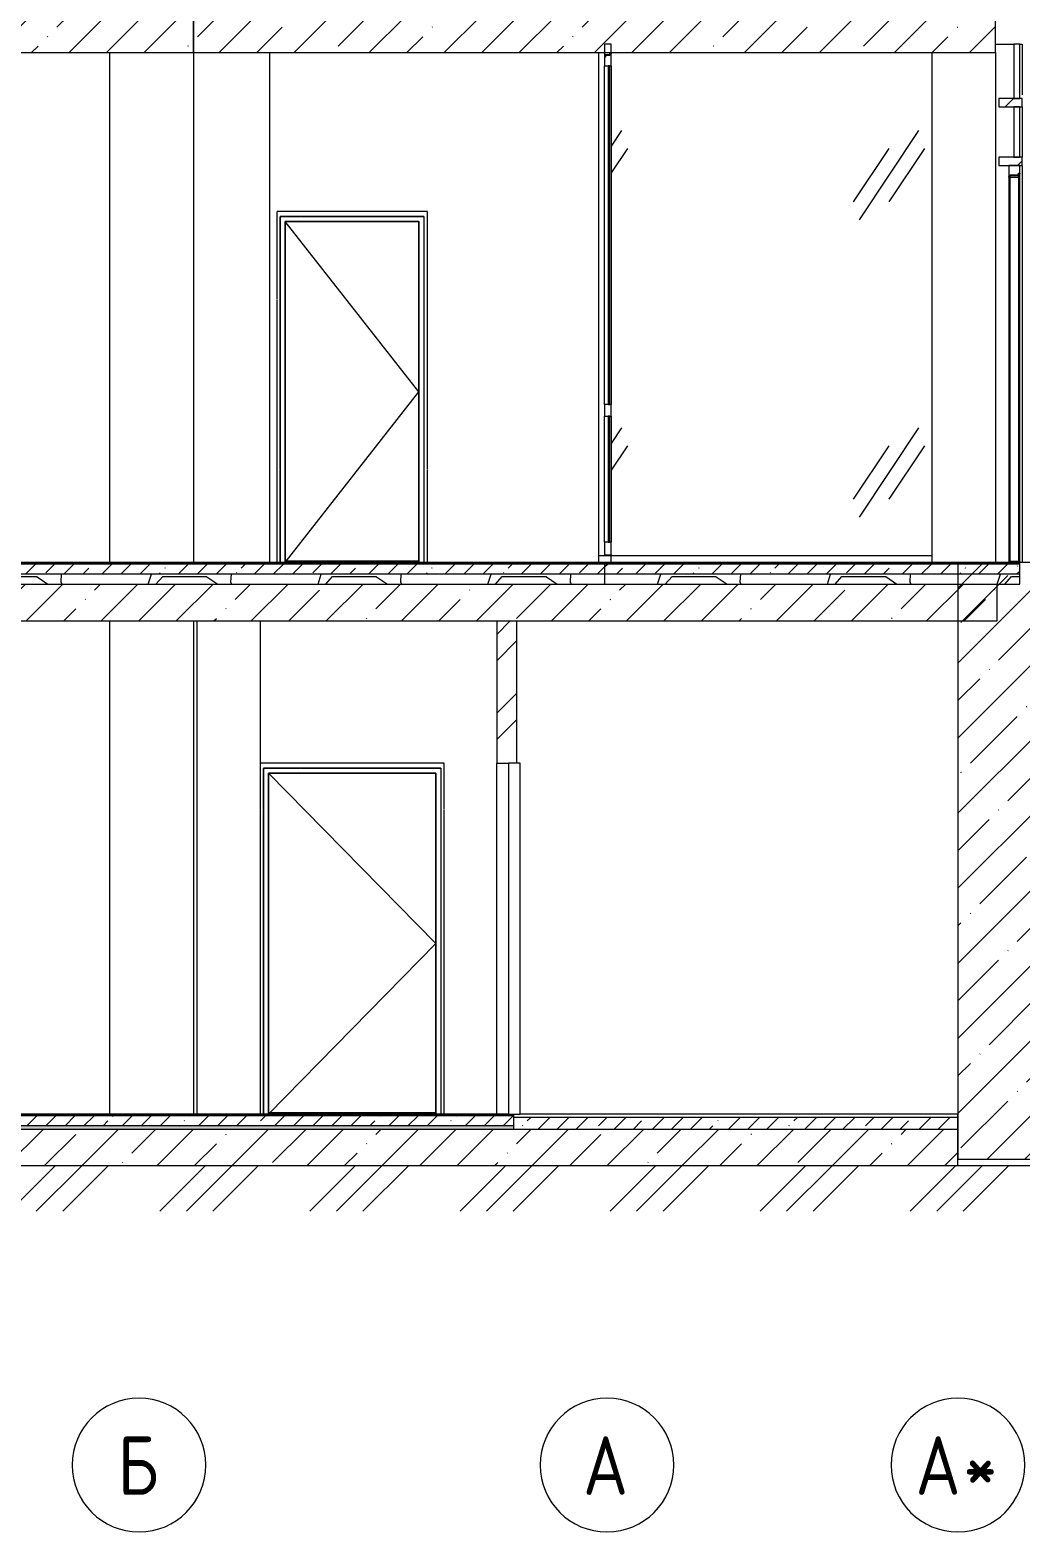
# Model space of a CAD drawing. Header units: millimetres. Extents: x -515342 to 330399, y -224905 to 507333.
# Drawn here: x 257907 to 263837, y 82231 to 91216 of the extents above; entities that cross this region are included whole.
import ezdxf

# ---------------------------------------------------------------- set-up
doc = ezdxf.new("R2010")
doc.units = ezdxf.units.MM
doc.linetypes.add('ASVP_Невидимые', pattern=[5, 3, -2])
doc.layers.get('0').update_dxf_attribs({"lineweight": 0})
for name, color, linetype, lineweight in [('Витраж', 7, 'Continuous', 0), ('Двери', 7, 'Continuous', 0), ('Двери открывание', 7, 'Continuous', 0), ('Линии', 7, 'Continuous', 0), ('Несущие колонны', 7, 'Continuous', 0), ('Оси', 7, 'Continuous', 0), ('Панели витража', 7, 'Continuous', 0), ('Перекрытие', 7, 'Continuous', 0), ('Стены внутренние', 7, 'Continuous', 0), ('Стены несущие', 7, 'Continuous', 0), ('Стены перегородки', 7, 'Continuous', 0), ('Узлы', 7, 'Continuous', 0)]:
    doc.layers.add(name, color=color, linetype=linetype, lineweight=lineweight)
doc.styles.add('GOST Common', font='', dxfattribs={"width": 0.9, "height": 350})
doc.styles.get('GOST Common').set_extended_font_data('GOST Common')
pattern_1 = [(45, (-6322.59, 7579.1), (-106.066, 106.066), [])]
pattern_2 = [(45, (255037.12, 95610.5), (-224.5064, 224.5064), []), (45, (255261.63, 95610.5), (-224.5064, 224.5064), [396.875, -79.375, 3.353, -76.022])]
pattern_3 = [(45, (255037.12, 95610.5), (-114.0493, 114.0493), []), (45, (255151.17, 95610.5), (-114.0493, 114.0493), [201.613, -40.323, 3.353, -36.97])]
pattern_4 = [(228.013, (255768.645, 96626.49), (-8127.9666, -9144.0297), [136.69, -13532.193]), (184.97, (255677.205, 96524.893), (12191.99547, 1016.05502), [234.562, -23221.62]), (132.51, (255443.525, 96504.57), (10159.9124, -11176.07977), [165.393, -16373.89]), (267.274, (255047.285, 96250.573), (1015.88953, 20320.00577), [213.602, -21146.575]), (292.834, (255037.125, 96037.213), (-5080.07417, 12191.97012), [209.453, -20735.923]), (357.274, (255118.405, 95844.173), (-20320.00577, 1015.88953), [213.602, -21146.575]), (37.694, (255331.765, 95834.013), (-13208.04272, -10159.94461), [282.477, -27965.247]), (72.255, (255555.285, 96006.733), (7112.12749, 22351.9589), [266.688, -26402.102]), (121.43, (255636.565, 96260.733), (-8128.10005, 13207.93827), [214.325, -21218.218]), (175.236, (255524.805, 96443.61), (11175.99406, -1016.0697), [244.685, -11989.575]), (222.397, (255280.965, 96463.933), (-12192.08559, -11175.90729), [316.43, -31326.71]), (138.814, (256053.12, 96240.41), (-7111.9922, 6096.0098), [108, -10692.226]), (171.469, (255971.845, 96311.533), (13207.99153, -2032.05404), [205.473, -20341.855]), (225, (255768.64, 96342), (1e-13, -1016), [143.684, -1293.16]), (203.199, (255697.52, 96463.93), (5079.9856, 2032.0367), [77.377, -7660.25]), (291.801, (255626.4, 96433.45), (-1015.9787, 3048.0072), [109.426, -5361.9]), (30.964, (255667.04, 96331.85), (3047.9913, 2032.0134), [177.73, -5746.52]), (161.565, (255819.44, 96423.3), (2031.999, -1016.002), [128.515, -3084.36]), (16.39, (255037.125, 96433.453), (10159.97517, 3048.0812), [180.035, -17823.53]), (70.346, (255209.845, 96484.25), (-4064.0339, -11175.98797), [151.04, -14952.887]), (293.199, (255819.44, 96626.49), (-2032.0367, 5079.9856), [154.75, -7582.873]), (343.61, (255880.405, 96484.253), (-10159.97517, 3048.0812), [180.035, -17823.53]), (339.444, (255037.12, 95803.53), (-5080.0015, 2031.9962), [173.614, -8507.094]), (294.775, (255199.685, 95742.57), (-5079.9732, 11176.0126), [145.47, -14401.437]), (66.801, (255829.6, 95610.49), (2032.0367, 5079.9856), [154.75, -7582.873]), (17.354, (255890.565, 95752.73), (-13208.0015, -4063.99474), [170.313, -16860.95]), (69.444, (255331.76, 95610.49), (-2031.9962, -5080.0015), [86.807, -8593.9]), (101.31, (255768.64, 95610.5), (-1016.005, 4063.999), [51.806, -5128.8]), (165.964, (255758.48, 95661.3), (3048.0036, -1015.9877), [209.45, -3979.62]), (186.009, (255555.285, 95712.093), (10159.99987, 1015.9998), [194.107, -19216.546]), (303.69, (255667.04, 96240.4), (-1015.9976, 2032.002), [146.53, -3516.71]), (353.157, (255748.325, 96118.493), (17271.99206, -2032.06884), [255.823, -25326.404]), (60.945, (256002.32, 96088.01), (-4064.0497, -7111.97225), [104.603, -10355.757]), (90, (256053.1, 96179.5), (-1016, 1016), [60.96, -955.04]), (120.256, (255534.965, 95742.57), (4063.9449, -7112.03103), [141.147, -13973.576]), (48.013, (255463.845, 95864.49), (8127.9666, 9144.0297), [273.377, -13395.505]), (0, (255646.7, 96067.7), (1016, 1016), [264.16, -751.84]), (325.305, (255910.885, 96067.69), (-10160.01873, 7111.97318), [160.644, -15903.726]), (254.055, (256042.96, 95976.25), (-1015.9713, -4064.0072), [147.93, -7248.66]), (207.646, (256002.325, 95834.013), (-19303.99578, -10160.00796), [240.858, -23844.986]), (175.426, (255788.965, 95722.253), (-13207.99929, 1016.01778), [254.812, -25226.34])]

# ---------------------------------------------------------------- blocks, each defined once
blk = doc.blocks.new('ПанелиВитражаТП50300_Дверь_Алюминиевая__ТПТ65__2 полотна - АР_Дверь_ТП50300_Средник_РучкаПрямая_Пр-10100167-О_АР_П_Разрез 2-2')
at = {"layer": 'Двери', "color": 253, "lineweight": 18, "true_color": 0xaaaaaa}
for p, q in [((2470.1, 2375), (2405.1, 2375)), ((2405.1, 2375), (2405.1, 2309)), ((2470.1, 2329), (2470.1, 2375)), ((2405.1, 2309), (2413.1, 2309)), ((2413.1, 2304), (2405.1, 2304)), ((2405.1, 2304), (2405.1, 5)), ((2413.1, 2309), (2413.1, 2319)), ((2413.1, 2319), (2462.1, 2319)), ((2413.1, 5), (2413.1, 2304)), ((2462.1, 2319), (2462.1, 2329)), ((2462.1, 2329), (2470.1, 2329)), ((2470.1, 2324), (2462.1, 2324)), ((2462.1, 2324), (2462.1, 5)), ((2470.1, 5), (2470.1, 2324)), ((2405.1, 5), (2413.1, 5)), ((2462.1, 5), (2470.1, 5))]:
    blk.add_line(p, q, dxfattribs=at)
at = {"layer": 'Двери', "color": 253, "true_color": 0xaaaaaa}
for p, q in [((2405.1, 2304), (2405.1, 2309)), ((2413.1, 2314), (2462.1, 2314)), ((2413.1, 2304), (2413.1, 2309)), ((2413.1, 2304), (2462.1, 2304)), ((2470.1, 2329), (2470.1, 2324)), ((2405.1, 0), (2405.1, 5)), ((2462.1, 5), (2413.1, 5)), ((2413.1, 5), (2413.1, 0)), ((2462.1, 5), (2462.1, 0)), ((2470.1, 5), (2470.1, 0))]:
    blk.add_line(p, q, dxfattribs=at)
blk = doc.blocks.new('Прямоугольный импост - АР_Импост_50х160 _вертикальный импост витража_-9630963-О_АР_П_Разрез 2-2')
at = {"layer": 'Витраж'}
for p, q in [((2325.1, 1150), (2325.1, 0)), ((2485.1, 1150), (2485.1, 0))]:
    blk.add_line(p, q, dxfattribs=at)
blk = doc.blocks.new('Системная панель - АР_ПанельВитража_Cтеклопакет_Двухкамерный_36 мм-10100165-О_АР_П_Разрез 2-2')
at = {"layer": 'Панели витража', "color": 253, "lineweight": 18, "true_color": 0xaaaaaa}
for p, q in [((2470.1, 2725), (2434.1, 2725)), ((2434.1, 2725), (2434.1, 2425)), ((2470.1, 2425), (2470.1, 2725)), ((2434.1, 2425), (2470.1, 2425))]:
    blk.add_line(p, q, dxfattribs=at)
blk = doc.blocks.new('Прямоугольный импост - АР_Импост_50х140 _горизонтальный импост витража_-10100143-О_АР_П_Разрез 2-2')
at = {"layer": 'Витраж'}
h = blk.add_hatch(dxfattribs=at)
h.set_pattern_fill('FP_40', color=256, style=0, pattern_type=2)
h.set_pattern_definition(pattern_1)
h.paths.add_polyline_path([(2472.9, 2375), (2485.1, 2375), (2485.1, 2425), (2345.1, 2425), (2345.1, 2375), (2365.8, 2375)])
at = {"layer": 'Витраж', "lineweight": 18}
for p, q in [((2485.1, 2425), (2345.1, 2425)), ((2345.1, 2425), (2345.1, 2375)), ((2345.1, 2375), (2485.1, 2375)), ((2485.1, 2375), (2485.1, 2425))]:
    blk.add_line(p, q, dxfattribs=at)
blk = doc.blocks.new('Прямоугольный импост - АР_Импост_50х160 _вертикальный импост витража_-10100017-О_АР_П_Разрез 2-2')
at = {"layer": 'Витраж'}
for p, q in [((2325.1, 2750), (2325.1, 2400)), ((2485.1, 2725), (2485.1, 2425))]:
    blk.add_line(p, q, dxfattribs=at)
blk = doc.blocks.new('Прямоугольный импост - АР_Импост_50х160 _вертикальный импост витража_-9630967-О_АР_П_Разрез 2-2')
at = {"layer": 'Витраж'}
for p, q in [((2325.1, 2400), (2325.1, 1150)), ((2485.1, 2375), (2485.1, 1150))]:
    blk.add_line(p, q, dxfattribs=at)
blk = doc.blocks.new('Системная панель - АР_ПанельВитража_Cтеклопакет_Двухкамерный_36 мм-10194136-О_АР_П_Разрез 2-2')
at = {"layer": 'Панели витража', "color": 253, "lineweight": 18, "true_color": 0xaaaaaa}
for p, q in [((2470.1, 3100), (2434.1, 3100)), ((2434.1, 3100), (2434.1, 2775)), ((2470.1, 2775), (2470.1, 3100)), ((2434.1, 2775), (2470.1, 2775))]:
    blk.add_line(p, q, dxfattribs=at)
blk = doc.blocks.new('Прямоугольный импост - АР_Импост_50х140 _горизонтальный импост витража_-V250-О_АР_П_Разрез 2-2')
at = {"layer": 'Витраж'}
h = blk.add_hatch(dxfattribs=at)
h.set_pattern_fill('FP_40', color=256, style=0, pattern_type=2)
h.set_pattern_definition(pattern_1)
h.paths.add_polyline_path([(2365.8, 2725), (2485.1, 2725), (2485.1, 2775), (2345.1, 2775), (2345.1, 2725)])
at = {"layer": 'Витраж', "lineweight": 18}
for p, q in [((2485.1, 2775), (2345.1, 2775)), ((2345.1, 2775), (2345.1, 2725)), ((2345.1, 2725), (2485.1, 2725)), ((2485.1, 2725), (2485.1, 2775))]:
    blk.add_line(p, q, dxfattribs=at)
blk = doc.blocks.new('Прямоугольный импост - АР_Импост_50х160 _вертикальный импост витража_-10100019-О_АР_П_Разрез 2-2')
at = {"layer": 'Витраж'}
for p, q in [((2325.1, 3100), (2434.1, 3100)), ((2470.1, 3100), (2485.1, 3100)), ((2485.1, 3100), (2485.1, 2796.5)), ((2325.1, 3050), (2325.1, 2750))]:
    blk.add_line(p, q, dxfattribs=at)
blk = doc.blocks.new('СД_Люблино_Фасады_rvt-2-О_АР_П_Разрез 2-2')
at = {"layer": 'Стены внутренние'}
h = blk.add_hatch(dxfattribs=at)
h.set_pattern_fill('FP_37', color=256, style=0, pattern_type=2)
h.set_pattern_definition([(45, (-6322.6, 7579.1), (-224.5064, 224.5064), []), (45, (-6098.08, 7579.1), (-224.5064, 224.5064), [396.875, -79.375, 3.353, -76.022])])
h.paths.add_polyline_path([(2600, -3570), (2600, 0), (2100, 0), (2100, -3570), (2356.8, -3570)])
at = {"layer": 'Стены несущие'}
for p, q in [((2100, 0), (2100, -3570)), ((2600, 0), (2100, 0)), ((2100, -3570), (2600, -3570))]:
    blk.add_line(p, q, dxfattribs=at)
at = {"layer": 'Витраж', "lineweight": 9}
for name in ['Прямоугольный импост - АР_Импост_50х160 _вертикальный импост витража_-10100019-О_АР_П_Разрез 2-2', 'Прямоугольный импост - АР_Импост_50х160 _вертикальный импост витража_-10100017-О_АР_П_Разрез 2-2', 'Прямоугольный импост - АР_Импост_50х140 _горизонтальный импост витража_-V250-О_АР_П_Разрез 2-2', 'Прямоугольный импост - АР_Импост_50х160 _вертикальный импост витража_-9630967-О_АР_П_Разрез 2-2', 'Прямоугольный импост - АР_Импост_50х140 _горизонтальный импост витража_-10100143-О_АР_П_Разрез 2-2', 'Прямоугольный импост - АР_Импост_50х160 _вертикальный импост витража_-9630963-О_АР_П_Разрез 2-2']:
    blk.add_blockref(name, (0, 0), dxfattribs=at)
at = {"layer": 'Двери', "lineweight": 9}
blk.add_blockref('ПанелиВитражаТП50300_Дверь_Алюминиевая__ТПТ65__2 полотна - АР_Дверь_ТП50300_Средник_РучкаПрямая_Пр-10100167-О_АР_П_Разрез 2-2', (0, 0), dxfattribs=at)
at = {"layer": 'Панели витража', "lineweight": 9}
for name in ['Системная панель - АР_ПанельВитража_Cтеклопакет_Двухкамерный_36 мм-10194136-О_АР_П_Разрез 2-2', 'Системная панель - АР_ПанельВитража_Cтеклопакет_Двухкамерный_36 мм-10100165-О_АР_П_Разрез 2-2']:
    blk.add_blockref(name, (0, 0), dxfattribs=at)
blk = doc.blocks.new('Дверь_Деревянная_1 полотно - АР_Дверь_Межкомнатная_800х2000h_полотно__Г_Л-10560736-О_АР_П_Разрез 2-2')
at = {"layer": 'Двери', "linetype": 'ASVP_Невидимые'}
for p, q in [((-1074.9, 2100), (-1974.9, 2100)), ((-1974.9, 2100), (-1974.9, 0)), ((-1954.9, 0), (-1954.9, 2070)), ((-1954.9, 2070), (-1094.9, 2070)), ((-1094.9, 2070), (-1094.9, 0)), ((-1074.9, 0), (-1074.9, 2100))]:
    blk.add_line(p, q, dxfattribs=at)
at = {"layer": 'Двери'}
for p, q in [((-1094.9, 2070), (-1954.9, 2070)), ((-1954.9, 2070), (-1954.9, 0)), ((-1094.9, 2070), (-1094.9, 0)), ((-1924.9, 2040), (-1924.9, 10)), ((-1124.9, 2040), (-1924.9, 2040)), ((-1924.9, 2040), (-1124.9, 2040)), ((-1924.9, 0), (-1924.9, 2040)), ((-1124.9, 10), (-1124.9, 2040)), ((-1124.9, 2040), (-1124.9, 0)), ((-1924.9, 10), (-1124.9, 10)), ((-1914.9, 0), (-1914.9, 10)), ((-1134.9, 10), (-1134.9, 0))]:
    blk.add_line(p, q, dxfattribs=at)
at = {"layer": 'Двери открывание'}
for p, q in [((-1124.9, 1020), (-1924.9, 2040)), ((-1924.9, 0), (-1124.9, 1020))]:
    blk.add_line(p, q, dxfattribs=at)
blk = doc.blocks.new('Колонна несущая_Железобетон_Прямоугольная - АР_Колонна_380x380 мм-10138972-О_АР_П_Разрез 2-2')
at = {"layer": 'Несущие колонны'}
for p, q in [((-2454.9, -350), (-2454.9, -3300)), ((-2074.9, -350), (-2074.9, -3300))]:
    blk.add_line(p, q, dxfattribs=at)
blk = doc.blocks.new('Панели_Витраж МП-500_Заполнение - АР_ПанельВитража_МП-500_1 сторона_Стекло триплекс_8мм-9230868-О_АР_П_Разрез 2-2')
at = {"layer": 'Панели витража'}
h = blk.add_hatch(dxfattribs=at)
h.set_pattern_fill('FP_44', color=256, style=0, pattern_type=2)
h.set_pattern_definition([(236.31, (-5255.8, 8823.7), (-1777.996, -3556.002), [641.07, -5769.6]), (236.31, (-5220.23, 8717), (-1777.996, -3556.002), [384.64, -6026.03]), (236.31, (-5433.6, 8717), (-1777.996, -3556.002), [384.64, -6026.03])])
h.paths.add_polyline_path([(25.1, 40), (1945.1, 40), (1945.1, 3050), (25.1, 3050), (25.1, 45)])
blk = doc.blocks.new('Прямоугольный импост - АР_Импост_МП-500_40х75-9321879-О_АР_П_Разрез 2-2')
at = {"layer": 'Витраж'}
blk.add_line((1945.1, 40), (25.1, 40), dxfattribs=at)
blk = doc.blocks.new('ПанелиВитражаМП500_Дверь_Алюминиевая_2 полотна - АР_Дверь_МП-500_РучкаНажимная_ЗащитноеОграждение_Пр-9225185-О_АР_П_Разрез 2-2')
at = {"layer": 'Двери', "lineweight": 18}
for p, q in [((25.1, 3100), (-14.9, 3100)), ((-14.9, 3100), (-14.9, 3028)), ((25.1, 3048), (25.1, 3100)), ((-14.9, 3028), (-7.9, 3028)), ((-7.9, 3023), (-14.9, 3023)), ((-14.9, 3023), (-14.9, 2970.9)), ((-14.9, 2970.9), (25.1, 2970.9)), ((-7.9, 3028), (-7.9, 3038)), ((-7.9, 3038), (18.1, 3038)), ((18.1, 3033), (-7.9, 3033)), ((-7.9, 3033), (-7.9, 3023)), ((8.1, 2970.9), (8.1, 945)), ((18.1, 2970.9), (8.1, 2970.9)), ((18.1, 3038), (18.1, 3048)), ((18.1, 3048), (25.1, 3048)), ((25.1, 3043), (18.1, 3043)), ((18.1, 3043), (18.1, 3033)), ((18.1, 945), (18.1, 2970.9)), ((25.1, 2970.9), (25.1, 3043)), ((25.1, 945), (-14.9, 945)), ((-14.9, 945), (-14.9, 875)), ((8.1, 945), (18.1, 945)), ((25.1, 875), (25.1, 945)), ((-14.9, 875), (25.1, 875)), ((8.1, 875), (8.1, 121.5)), ((18.1, 875), (8.1, 875)), ((18.1, 121.5), (18.1, 875)), ((25.1, 121.5), (-14.9, 121.5)), ((-14.9, 121.5), (-14.9, 45)), ((8.1, 121.5), (18.1, 121.5)), ((25.1, 45), (25.1, 121.5)), ((-14.9, 45), (25.1, 45))]:
    blk.add_line(p, q, dxfattribs=at)
at = {"layer": 'Двери'}
for p, q in [((-14.9, 3028), (-14.9, 3023)), ((-14.9, 945), (-14.9, 2970.9)), ((25.1, 3048), (25.1, 3043)), ((25.1, 2970.9), (25.1, 945)), ((-14.9, 121.5), (-14.9, 875)), ((25.1, 875), (25.1, 121.5)), ((-14.9, 45), (-14.9, 40)), ((-7.9, 45), (-7.9, 40)), ((18.1, 45), (18.1, 40)), ((25.1, 45), (25.1, 40))]:
    blk.add_line(p, q, dxfattribs=at)
blk = doc.blocks.new('Прямоугольный импост - АР_Импост_МП-500_40х75-9225171-О_АР_П_Разрез 2-2')
at = {"layer": 'Витраж', "lineweight": 18}
for p, q in [((25.1, 40), (-49.9, 40)), ((-49.9, 40), (-49.9, 0)), ((-49.9, 0), (25.1, 0)), ((25.1, 0), (25.1, 40))]:
    blk.add_line(p, q, dxfattribs=at)
blk = doc.blocks.new('Прямоугольный импост - АР_Импост_МП-500_40х75-9225058-О_АР_П_Разрез 2-2')
at = {"layer": 'Витраж'}
blk.add_line((-49.9, 3050), (-49.9, 40), dxfattribs=at)
blk = doc.blocks.new('Дверь_Деревянная_1 полотно - АР_Дверь_Межкомнатная_1000х2000h_полотно__Г_Пр-10560732-О_АР_П_Разрез 2-2')
at = {"layer": 'Двери'}
for p, q in [((-1234.9, -3290), (-1234.9, -3300)), ((-1224.9, -3290), (-1224.9, -3300)), ((-1194.9, -3290), (-1194.9, -3300))]:
    blk.add_line(p, q, dxfattribs=at)
at = {"layer": 'Двери', "linetype": 'ASVP_Невидимые'}
for p, q in [((-1194.9, -3290), (-1194.9, -3300)), ((-1174.9, -3300), (-1174.9, -3290))]:
    blk.add_line(p, q, dxfattribs=at)
at = {"layer": 'Двери открывание'}
blk.add_line((-1224.9, -3300), (-1234.7, -3290), dxfattribs=at)
blk = doc.blocks.new('Дверь_Деревянная_1 полотно - АР_Дверь_Межкомнатная_1000х2000h_полотно__Г_Пр-V291-О_АР_П_Разрез 2-2')
at = {"layer": 'Двери'}
for p, q in [((-520, -1200), (-590, -1200)), ((-590, -1200), (-590, -3300)), ((-520, -3300), (-520, -1200)), ((-590, -3300), (-520, -3300))]:
    blk.add_line(p, q, dxfattribs=at)
blk = doc.blocks.new('Дверь_Деревянная_1 полотно - АР_Дверь_Межкомнатная_1000х2000h_полотно__Г_Л-10560731-О_АР_П_Разрез 2-2')
at = {"layer": 'Двери', "linetype": 'ASVP_Невидимые'}
for p, q in [((-974.9, -1200), (-2074.9, -1200)), ((-2054.9, -3300), (-2054.9, -1230)), ((-2054.9, -1230), (-994.9, -1230)), ((-994.9, -1230), (-994.9, -3300)), ((-974.9, -3300), (-974.9, -1200))]:
    blk.add_line(p, q, dxfattribs=at)
at = {"layer": 'Двери'}
for p, q in [((-994.9, -1230), (-2054.9, -1230)), ((-2054.9, -1230), (-2054.9, -3300)), ((-994.9, -1230), (-994.9, -3300)), ((-2024.9, -1260), (-2024.9, -3290)), ((-1024.9, -1260), (-2024.9, -1260)), ((-2024.9, -1260), (-1024.9, -1260)), ((-2024.9, -3300), (-2024.9, -1260)), ((-1024.9, -3290), (-1024.9, -1260)), ((-1024.9, -1260), (-1024.9, -3300)), ((-2024.9, -3290), (-1024.9, -3290)), ((-2014.9, -3300), (-2014.9, -3290)), ((-1034.9, -3290), (-1034.9, -3300))]:
    blk.add_line(p, q, dxfattribs=at)
at = {"layer": 'Двери открывание'}
for p, q in [((-1024.9, -2280), (-2024.9, -1260)), ((-2024.9, -3300), (-1024.9, -2280))]:
    blk.add_line(p, q, dxfattribs=at)
blk = doc.blocks.new('Ось сетки - Круг_Ø8 мм-6577-О_АР_П_Разрез 2-2')
at = {"layer": 'Оси'}
for start, end in [(360, 180), (180, 360)]:
    blk.add_arc((0, -5400), 400, start, end, dxfattribs=at)

msp = doc.modelspace()

# ---------------------------------------------------------------- hatches: boundary and pattern name
at = {"layer": 'Перекрытие'}
h = msp.add_hatch(dxfattribs=at)
h.set_pattern_fill('FP_37', color=256, style=0, pattern_type=2)
h.set_pattern_definition(pattern_2)
h.paths.add_polyline_path([(255691.0087, 91081.3929), (258884.7706, 91081.3929), (258884.7706, 91301.3929), (251964.7107, 91301.3929), (251964.7107, 91081.3929), (255583.882, 91081.3929)])
h = msp.add_hatch(dxfattribs=at)
h.set_pattern_fill('FP_37', color=256, style=0, pattern_type=2)
h.set_pattern_definition(pattern_2)
h.paths.add_polyline_path([(258884.7107, 91081.3929), (263684.7706, 91081.3929), (263684.7706, 91301.3929), (258884.7107, 91301.3929), (258884.7107, 91150.175)])
h = msp.add_hatch(dxfattribs=at)
h.set_pattern_fill('FP_48', color=256, style=0, pattern_type=2)
h.set_pattern_definition(pattern_3)
h.paths.add_polyline_path([(261347.2706, 88021.3929), (261347.2706, 88029.3929), (251984.7107, 88029.3929), (251984.7107, 88021.3929), (261261.5957, 88021.3929)])
h = msp.add_hatch(dxfattribs=at)
h.set_pattern_fill('FP_48', color=256, style=0, pattern_type=2)
h.set_pattern_definition(pattern_3)
h.paths.add_polyline_path([(256762.2754, 87961.3929), (261347.2706, 87961.3929), (261347.2706, 88021.3929), (251984.7107, 88021.3929), (251984.7107, 87961.3929), (256655.1487, 87961.3929)])
h = msp.add_hatch(dxfattribs=at)
h.set_pattern_fill('FP_48', color=256, style=0, pattern_type=2)
h.set_pattern_definition(pattern_3)
h.paths.add_polyline_path([(263829.7706, 88021.3929), (263829.7706, 88029.3929), (261347.2706, 88029.3929), (261347.2706, 88021.3929), (263725.5092, 88021.3929)])
h = msp.add_hatch(dxfattribs=at)
h.set_pattern_fill('FP_48', color=256, style=0, pattern_type=2)
h.set_pattern_definition(pattern_3)
h.paths.add_polyline_path([(262439.9891, 87961.3929), (263829.7706, 87961.3929), (263829.7706, 88021.3929), (261347.2706, 88021.3929), (261347.2706, 87961.3929), (262225.7358, 87961.3929)])
h = msp.add_hatch(dxfattribs=at)
h.set_pattern_fill('FP_37', color=256, style=0, pattern_type=2)
h.set_pattern_definition(pattern_2)
h.paths.add_polyline_path([(256762.2754, 87681.3929), (263694.7706, 87681.3929), (263694.7706, 87901.3929), (250664.7107, 87901.3929), (250664.7107, 87681.3929), (256655.1487, 87681.3929)])
h = msp.add_hatch(dxfattribs=at)
h.set_pattern_fill('FP_57', color=256, style=0, pattern_type=2)
h.set_pattern_definition(pattern_4)
h.paths.add_polyline_path([(261347.2706, 87901.3929), (261347.2706, 87961.3929), (251984.7107, 87961.3929), (251984.7107, 87901.3929), (261154.469, 87901.3929)])
h = msp.add_hatch(dxfattribs=at)
h.set_pattern_fill('FP_57', color=256, style=0, pattern_type=2)
h.set_pattern_definition(pattern_4)
h.paths.add_polyline_path([(262439.9891, 87901.3929), (263829.7706, 87901.3929), (263829.7706, 87961.3929), (261347.2706, 87961.3929), (261347.2706, 87901.3929), (262225.7358, 87901.3929)])
h = msp.add_hatch(dxfattribs=at)
h.set_pattern_fill('FP_48', color=256, style=0, pattern_type=2)
h.set_pattern_definition(pattern_3)
h.paths.add_polyline_path([(260725.9623, 84721.3929), (260799.7107, 84721.3929), (260799.7107, 84729.3929), (251984.7107, 84729.3929), (251984.7107, 84721.3929), (259868.9489, 84721.3929)])
h = msp.add_hatch(dxfattribs=at)
h.set_pattern_fill('FP_37', color=256, style=0, pattern_type=2)
h.set_pattern_definition(pattern_2)
h.paths.add_polyline_path([(263297.0025, 84421.3929), (263459.7107, 84421.3929), (263459.7107, 84641.3929), (245954.7107, 84641.3929), (245954.7107, 84421.3929), (261582.9757, 84421.3929)])
h = msp.add_hatch(dxfattribs=at)
h.set_pattern_fill('FP_48', color=256, style=0, pattern_type=2)
h.set_pattern_definition(pattern_3)
h.paths.add_polyline_path([(260725.9623, 84661.3929), (260799.7107, 84661.3929), (260799.7107, 84721.3929), (251984.7107, 84721.3929), (251984.7107, 84661.3929), (259868.9489, 84661.3929)])
msp.add_hatch(color=256, dxfattribs=at).paths.add_polyline_path([(260799.7107, 84641.3929), (260799.7107, 84661.3929), (251984.7107, 84661.3929), (251984.7107, 84641.3929), (260725.9623, 84641.3929)])
h = msp.add_hatch(dxfattribs=at)
h.set_pattern_fill('FP_48', color=256, style=0, pattern_type=2)
h.set_pattern_definition(pattern_3)
h.paths.add_polyline_path([(263297.0025, 84641.3929), (263459.7107, 84641.3929), (263459.7107, 84711.3929), (260799.7107, 84711.3929), (260799.7107, 84641.3929), (261582.9757, 84641.3929)])
at = {"layer": 'Стены внутренние'}
h = msp.add_hatch(dxfattribs=at)
h.set_pattern_fill('FP_45', color=256, style=0, pattern_type=2)
h.set_pattern_definition([(45, (255037.12, 95610.5), (-235.732, 235.732), []), (45, (255194.28, 95610.5), (-235.732, 235.732), [])])
h.paths.add_polyline_path([(260699.7107, 86831.3929), (260819.7107, 86831.3929), (260819.7107, 87681.3929), (260699.7107, 87681.3929), (260699.7107, 87097.3902)])
at = {"layer": 'Узлы'}
h = msp.add_hatch(dxfattribs=at)
h.set_pattern_fill('FP_59', color=256, style=0, pattern_type=2)
h.set_pattern_definition([(45, (255037.1, 95610.5), (-449.013, 449.013), []), (45, (255195.9, 95610.5), (0, 898.026), []), (45, (254878.4, 95610.5), (0, 898.026), [])])
h.paths.add_polyline_path([(242728.6811, 84149.9103), (270153.1096, 84149.9103), (270153.1096, 86881.3929), (263959.7107, 86881.3929), (263959.7107, 84421.3929), (245454.7107, 84421.3929), (245454.7107, 86681.3929), (242728.6811, 86681.3929), (242728.6811, 85623.6503)])

# ---------------------------------------------------------------- linework, layer by layer
at = {"layer": 'Линии'}
msp.add_line((263959.7107, 84421.3929), (245454.7107, 84421.3929), dxfattribs=at)
at = {"layer": 'Несущие колонны'}
msp.add_line((263304.7706, 91081.3929), (263304.7706, 88031.3929), dxfattribs=at)
at = {"layer": 'Перекрытие'}
for p, q in [((258884.7107, 91301.3929), (258884.7107, 91081.3929)), ((258884.7706, 91081.3929), (258884.7706, 91301.3929)), ((263684.7706, 91081.3929), (263684.7706, 91301.3929)), ((252354.7107, 91081.3929), (263684.7706, 91081.3929)), ((263829.7706, 88031.3929), (251984.7107, 88031.3929)), ((263829.7706, 88029.3929), (251984.7107, 88029.3929)), ((263829.7706, 88021.3929), (251984.7107, 88021.3929)), ((261347.2706, 88021.3929), (261347.2706, 88031.3929)), ((261347.2706, 87901.3929), (261347.2706, 88021.3929)), ((263829.7706, 88021.3929), (263829.7706, 88031.3929)), ((263829.7706, 87901.3929), (263829.7706, 88021.3929)), ((263829.7706, 87961.3929), (251984.7107, 87961.3929)), ((251984.7107, 87901.3929), (263829.7706, 87901.3929)), ((263694.7706, 87681.3929), (263694.7706, 87901.3929)), ((252354.7107, 87681.3929), (263694.7706, 87681.3929)), ((260799.7107, 84729.3929), (245954.7107, 84729.3929)), ((260769.7107, 84731.3929), (252014.7107, 84731.3929)), ((260799.7107, 84731.3929), (260799.7107, 84721.3929)), ((263459.7107, 84731.3929), (260839.7107, 84731.3929)), ((263459.7107, 84711.3929), (263459.7107, 84731.3929)), ((260799.7107, 84721.3929), (245954.7107, 84721.3929)), ((245954.7107, 84641.3929), (260799.7107, 84641.3929)), ((260799.7107, 84661.3929), (251984.7107, 84661.3929)), ((260799.7107, 84721.3929), (260799.7107, 84641.3929)), ((263459.7107, 84711.3929), (260799.7107, 84711.3929)), ((260799.7107, 84641.3929), (263459.7107, 84641.3929)), ((263459.7107, 84421.3929), (263459.7107, 84711.3929))]:
    msp.add_line(p, q, dxfattribs=at)
at = {"layer": 'Стены внутренние'}
for p, q in [((258384.7107, 88031.3929), (258384.7107, 91081.3929)), ((258884.7107, 91081.3929), (258884.7107, 88031.3929)), ((259340.7706, 91081.3929), (259340.7706, 88031.3929)), ((258384.7106, 84731.3929), (258384.7106, 87681.3929)), ((258884.7106, 87681.3929), (258884.7106, 84731.3929)), ((260699.7107, 84731.3929), (260699.7107, 86831.3929))]:
    msp.add_line(p, q, dxfattribs=at)
at = {"layer": 'Стены перегородки'}
for p, q in [((260699.7107, 87681.3929), (260699.7107, 86831.3929)), ((260819.7107, 86831.3929), (260819.7107, 87681.3929)), ((260699.7107, 86831.3929), (260769.7107, 86831.3929))]:
    msp.add_line(p, q, dxfattribs=at)

# ---------------------------------------------------------------- block references
msp.add_blockref('СД_Люблино_Фасады_rvt-2-О_АР_П_Разрез 2-2', (261359.7107, 88031.3929))
at = {"layer": 'Витраж'}
for name in ['Прямоугольный импост - АР_Импост_МП-500_40х75-9225058-О_АР_П_Разрез 2-2', 'Прямоугольный импост - АР_Импост_МП-500_40х75-9225171-О_АР_П_Разрез 2-2', 'Прямоугольный импост - АР_Импост_МП-500_40х75-9321879-О_АР_П_Разрез 2-2']:
    msp.add_blockref(name, (261359.7107, 88031.3929), dxfattribs=at)
at = {"layer": 'Двери'}
for name in ['ПанелиВитражаМП500_Дверь_Алюминиевая_2 полотна - АР_Дверь_МП-500_РучкаНажимная_ЗащитноеОграждение_Пр-9225185-О_АР_П_Разрез 2-2', 'Дверь_Деревянная_1 полотно - АР_Дверь_Межкомнатная_800х2000h_полотно__Г_Л-10560736-О_АР_П_Разрез 2-2', 'Дверь_Деревянная_1 полотно - АР_Дверь_Межкомнатная_1000х2000h_полотно__Г_Л-10560731-О_АР_П_Разрез 2-2', 'Дверь_Деревянная_1 полотно - АР_Дверь_Межкомнатная_1000х2000h_полотно__Г_Пр-V291-О_АР_П_Разрез 2-2', 'Дверь_Деревянная_1 полотно - АР_Дверь_Межкомнатная_1000х2000h_полотно__Г_Пр-10560732-О_АР_П_Разрез 2-2']:
    msp.add_blockref(name, (261359.7107, 88031.3929), dxfattribs=at)
at = {"layer": 'Несущие колонны'}
msp.add_blockref('Колонна несущая_Железобетон_Прямоугольная - АР_Колонна_380x380 мм-10138972-О_АР_П_Разрез 2-2', (261359.7107, 88031.3929), dxfattribs=at)
at = {"layer": 'Оси'}
for p in [(258559.7107, 88031.3929), (261359.7107, 88031.3929), (263459.7107, 88031.3929)]:
    msp.add_blockref('Ось сетки - Круг_Ø8 мм-6577-О_АР_П_Разрез 2-2', p, dxfattribs=at)
at = {"layer": 'Панели витража'}
msp.add_blockref('Панели_Витраж МП-500_Заполнение - АР_ПанельВитража_МП-500_1 сторона_Стекло триплекс_8мм-9230868-О_АР_П_Разрез 2-2', (261359.7107, 88031.3929), dxfattribs=at)

# ---------------------------------------------------------------- texts
at = {"layer": 'Оси', "char_height": 350, "attachment_point": 1, "style": 'GOST Common'}
for s, insert, width in [('\\fGOST Common|b0|i0|c204|p34|;\\W.9;Б', (258431.08, 82803.9262), 310.253062), ('\\fGOST Common|b0|i0|c204|p34|;\\W.9;А', (261216.23, 82803.9262), 346.329), ('\\fGOST Common|b0|i0|c204|p34|;\\W.9;А', (263205.98, 82803.9262), 346.329), ('\\fGOST Common|b0|i0|c204|p34|;\\W.9;*', (263491.73, 82803.9262), 266.961937)]:
    msp.add_mtext(s, dxfattribs=dict(at, insert=insert, width=width))

doc.saveas('drawing.dxf')
